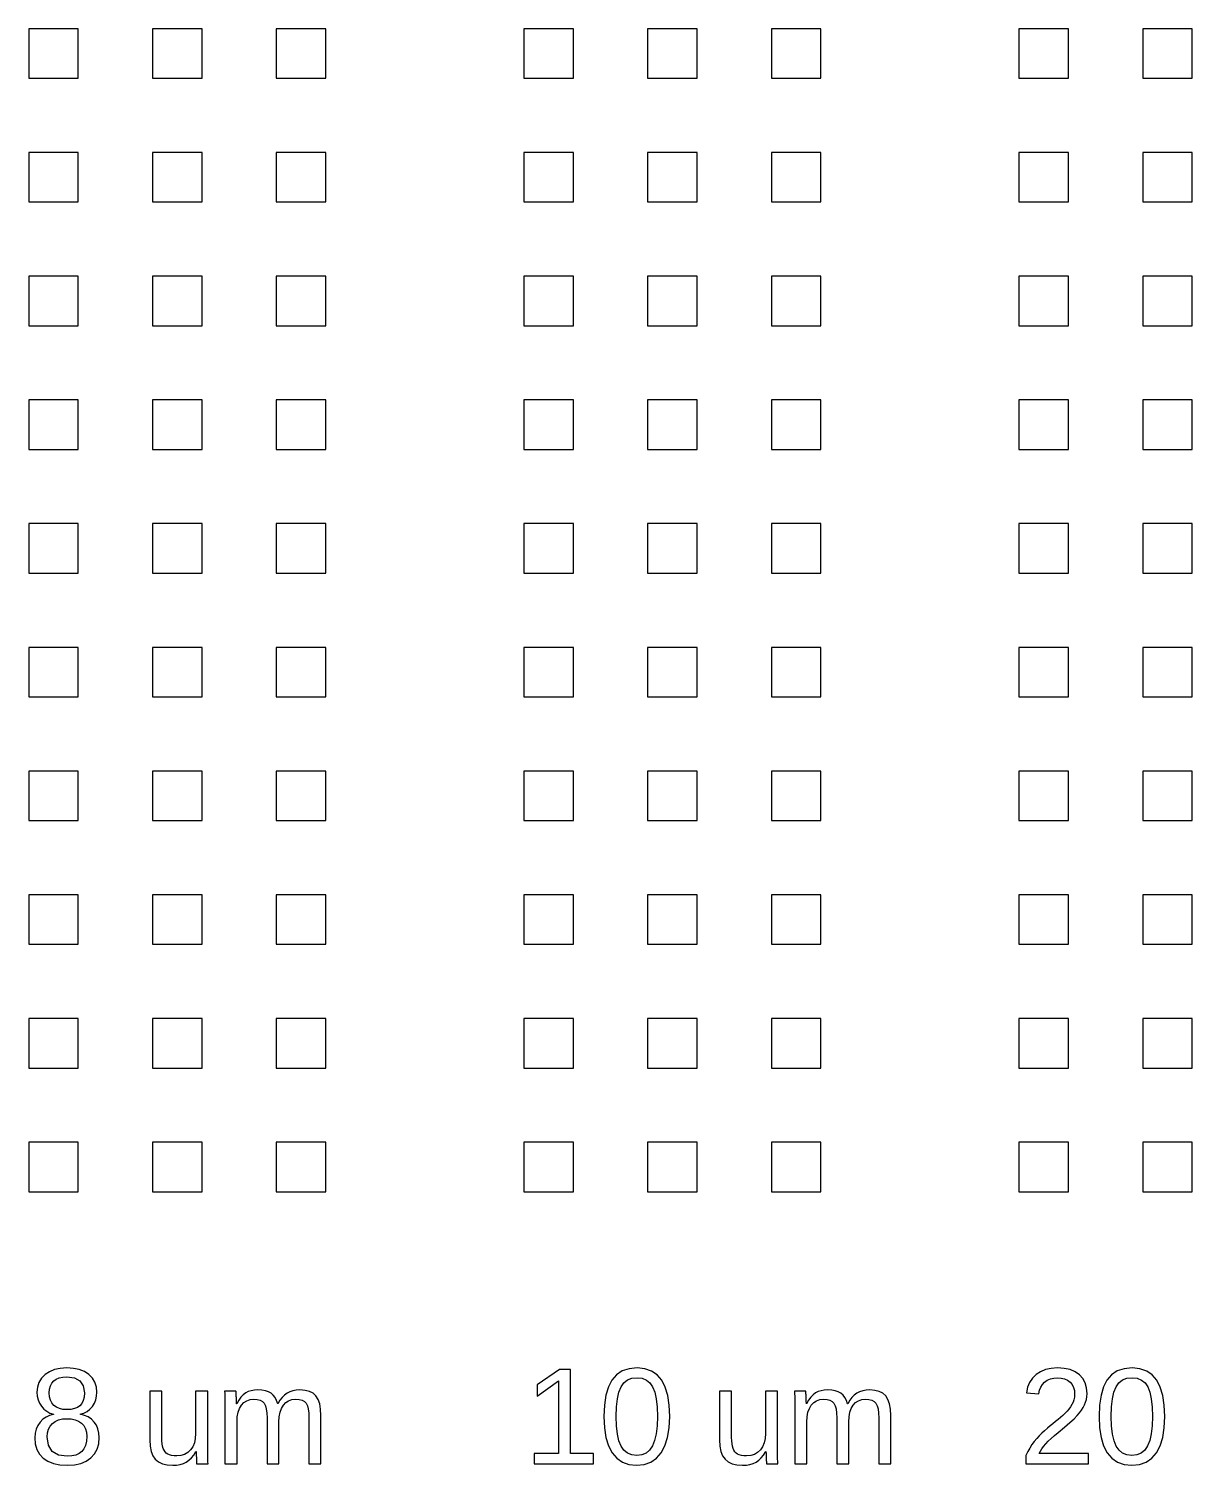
# Model space of a CAD drawing. Header units: metres. Extents: x -21500 to 21500, y -23900 to 23900.
# Drawn here: x -9600 to -4900, y -11905 to -6100 of the extents above; entities that cross this region are included whole.
import ezdxf

# ---------------------------------------------------------------- set-up
doc = ezdxf.new("R2010")
doc.units = ezdxf.units.M

msp = doc.modelspace()

# ---------------------------------------------------------------- linework, layer by layer
for p, q in [((-9400, -6100), (-9600, -6100)), ((-9600, -6100), (-9600, -6300)), ((-9400, -6300), (-9400, -6100)), ((-8900, -6100), (-9100, -6100)), ((-9100, -6100), (-9100, -6300)), ((-8900, -6300), (-8900, -6100)), ((-8400, -6100), (-8600, -6100)), ((-8600, -6100), (-8600, -6300)), ((-8400, -6300), (-8400, -6100)), ((-7400, -6100), (-7600, -6100)), ((-7600, -6100), (-7600, -6300)), ((-7400, -6300), (-7400, -6100)), ((-6900, -6100), (-7100, -6100)), ((-7100, -6100), (-7100, -6300)), ((-6900, -6300), (-6900, -6100)), ((-6400, -6100), (-6600, -6100)), ((-6600, -6100), (-6600, -6300)), ((-6400, -6300), (-6400, -6100)), ((-5400, -6100), (-5600, -6100)), ((-5600, -6100), (-5600, -6300)), ((-5400, -6300), (-5400, -6100)), ((-4900, -6100), (-5100, -6100)), ((-5100, -6100), (-5100, -6300)), ((-4900, -6300), (-4900, -6100)), ((-9600, -6300), (-9400, -6300)), ((-9100, -6300), (-8900, -6300)), ((-8600, -6300), (-8400, -6300)), ((-7600, -6300), (-7400, -6300)), ((-7100, -6300), (-6900, -6300)), ((-6600, -6300), (-6400, -6300)), ((-5600, -6300), (-5400, -6300)), ((-5100, -6300), (-4900, -6300)), ((-9400, -6600), (-9600, -6600)), ((-9600, -6600), (-9600, -6800)), ((-9400, -6800), (-9400, -6600)), ((-8900, -6600), (-9100, -6600)), ((-9100, -6600), (-9100, -6800)), ((-8900, -6800), (-8900, -6600)), ((-8400, -6600), (-8600, -6600)), ((-8600, -6600), (-8600, -6800)), ((-8400, -6800), (-8400, -6600)), ((-7400, -6600), (-7600, -6600)), ((-7600, -6600), (-7600, -6800)), ((-7400, -6800), (-7400, -6600)), ((-6900, -6600), (-7100, -6600)), ((-7100, -6600), (-7100, -6800)), ((-6900, -6800), (-6900, -6600)), ((-6400, -6600), (-6600, -6600)), ((-6600, -6600), (-6600, -6800)), ((-6400, -6800), (-6400, -6600)), ((-5400, -6600), (-5600, -6600)), ((-5600, -6600), (-5600, -6800)), ((-5400, -6800), (-5400, -6600)), ((-4900, -6600), (-5100, -6600)), ((-5100, -6600), (-5100, -6800)), ((-4900, -6800), (-4900, -6600)), ((-9600, -6800), (-9400, -6800)), ((-9100, -6800), (-8900, -6800)), ((-8600, -6800), (-8400, -6800)), ((-7600, -6800), (-7400, -6800)), ((-7100, -6800), (-6900, -6800)), ((-6600, -6800), (-6400, -6800)), ((-5600, -6800), (-5400, -6800)), ((-5100, -6800), (-4900, -6800)), ((-9400, -7100), (-9600, -7100)), ((-9600, -7100), (-9600, -7300)), ((-9400, -7300), (-9400, -7100)), ((-8900, -7100), (-9100, -7100)), ((-9100, -7100), (-9100, -7300)), ((-8900, -7300), (-8900, -7100)), ((-8400, -7100), (-8600, -7100)), ((-8600, -7100), (-8600, -7300)), ((-8400, -7300), (-8400, -7100)), ((-7400, -7100), (-7600, -7100)), ((-7600, -7100), (-7600, -7300)), ((-7400, -7300), (-7400, -7100)), ((-6900, -7100), (-7100, -7100)), ((-7100, -7100), (-7100, -7300)), ((-6900, -7300), (-6900, -7100)), ((-6400, -7100), (-6600, -7100)), ((-6600, -7100), (-6600, -7300)), ((-6400, -7300), (-6400, -7100)), ((-5400, -7100), (-5600, -7100)), ((-5600, -7100), (-5600, -7300)), ((-5400, -7300), (-5400, -7100)), ((-4900, -7100), (-5100, -7100)), ((-5100, -7100), (-5100, -7300)), ((-4900, -7300), (-4900, -7100)), ((-9600, -7300), (-9400, -7300)), ((-9100, -7300), (-8900, -7300)), ((-8600, -7300), (-8400, -7300)), ((-7600, -7300), (-7400, -7300)), ((-7100, -7300), (-6900, -7300)), ((-6600, -7300), (-6400, -7300)), ((-5600, -7300), (-5400, -7300)), ((-5100, -7300), (-4900, -7300)), ((-9400, -7600), (-9600, -7600)), ((-9600, -7600), (-9600, -7800)), ((-9400, -7800), (-9400, -7600)), ((-8900, -7600), (-9100, -7600)), ((-9100, -7600), (-9100, -7800)), ((-8900, -7800), (-8900, -7600)), ((-8400, -7600), (-8600, -7600)), ((-8600, -7600), (-8600, -7800)), ((-8400, -7800), (-8400, -7600)), ((-7400, -7600), (-7600, -7600)), ((-7600, -7600), (-7600, -7800)), ((-7400, -7800), (-7400, -7600)), ((-6900, -7600), (-7100, -7600)), ((-7100, -7600), (-7100, -7800)), ((-6900, -7800), (-6900, -7600)), ((-6400, -7600), (-6600, -7600)), ((-6600, -7600), (-6600, -7800)), ((-6400, -7800), (-6400, -7600)), ((-5400, -7600), (-5600, -7600)), ((-5600, -7600), (-5600, -7800)), ((-5400, -7800), (-5400, -7600)), ((-4900, -7600), (-5100, -7600)), ((-5100, -7600), (-5100, -7800)), ((-4900, -7800), (-4900, -7600)), ((-9600, -7800), (-9400, -7800)), ((-9100, -7800), (-8900, -7800)), ((-8600, -7800), (-8400, -7800)), ((-7600, -7800), (-7400, -7800)), ((-7100, -7800), (-6900, -7800)), ((-6600, -7800), (-6400, -7800)), ((-5600, -7800), (-5400, -7800)), ((-5100, -7800), (-4900, -7800)), ((-9400, -8100), (-9600, -8100)), ((-9600, -8100), (-9600, -8300)), ((-9400, -8300), (-9400, -8100)), ((-8900, -8100), (-9100, -8100)), ((-9100, -8100), (-9100, -8300)), ((-8900, -8300), (-8900, -8100)), ((-8400, -8100), (-8600, -8100)), ((-8600, -8100), (-8600, -8300)), ((-8400, -8300), (-8400, -8100)), ((-7400, -8100), (-7600, -8100)), ((-7600, -8100), (-7600, -8300)), ((-7400, -8300), (-7400, -8100)), ((-6900, -8100), (-7100, -8100)), ((-7100, -8100), (-7100, -8300)), ((-6900, -8300), (-6900, -8100)), ((-6400, -8100), (-6600, -8100)), ((-6600, -8100), (-6600, -8300)), ((-6400, -8300), (-6400, -8100)), ((-5400, -8100), (-5600, -8100)), ((-5600, -8100), (-5600, -8300)), ((-5400, -8300), (-5400, -8100)), ((-4900, -8100), (-5100, -8100)), ((-5100, -8100), (-5100, -8300)), ((-4900, -8300), (-4900, -8100)), ((-9600, -8300), (-9400, -8300)), ((-9100, -8300), (-8900, -8300)), ((-8600, -8300), (-8400, -8300)), ((-7600, -8300), (-7400, -8300)), ((-7100, -8300), (-6900, -8300)), ((-6600, -8300), (-6400, -8300)), ((-5600, -8300), (-5400, -8300)), ((-5100, -8300), (-4900, -8300)), ((-9400, -8600), (-9600, -8600)), ((-9600, -8600), (-9600, -8800)), ((-9400, -8800), (-9400, -8600)), ((-8900, -8600), (-9100, -8600)), ((-9100, -8600), (-9100, -8800)), ((-8900, -8800), (-8900, -8600)), ((-8400, -8600), (-8600, -8600)), ((-8600, -8600), (-8600, -8800)), ((-8400, -8800), (-8400, -8600)), ((-7400, -8600), (-7600, -8600)), ((-7600, -8600), (-7600, -8800)), ((-7400, -8800), (-7400, -8600)), ((-6900, -8600), (-7100, -8600)), ((-7100, -8600), (-7100, -8800)), ((-6900, -8800), (-6900, -8600)), ((-6400, -8600), (-6600, -8600)), ((-6600, -8600), (-6600, -8800)), ((-6400, -8800), (-6400, -8600)), ((-5400, -8600), (-5600, -8600)), ((-5600, -8600), (-5600, -8800)), ((-5400, -8800), (-5400, -8600)), ((-4900, -8600), (-5100, -8600)), ((-5100, -8600), (-5100, -8800)), ((-4900, -8800), (-4900, -8600)), ((-9600, -8800), (-9400, -8800)), ((-9100, -8800), (-8900, -8800)), ((-8600, -8800), (-8400, -8800)), ((-7600, -8800), (-7400, -8800)), ((-7100, -8800), (-6900, -8800)), ((-6600, -8800), (-6400, -8800)), ((-5600, -8800), (-5400, -8800)), ((-5100, -8800), (-4900, -8800)), ((-9400, -9100), (-9600, -9100)), ((-9600, -9100), (-9600, -9300)), ((-9400, -9300), (-9400, -9100)), ((-8900, -9100), (-9100, -9100)), ((-9100, -9100), (-9100, -9300)), ((-8900, -9300), (-8900, -9100)), ((-8400, -9100), (-8600, -9100)), ((-8600, -9100), (-8600, -9300)), ((-8400, -9300), (-8400, -9100)), ((-7400, -9100), (-7600, -9100)), ((-7600, -9100), (-7600, -9300)), ((-7400, -9300), (-7400, -9100)), ((-6900, -9100), (-7100, -9100)), ((-7100, -9100), (-7100, -9300)), ((-6900, -9300), (-6900, -9100)), ((-6400, -9100), (-6600, -9100)), ((-6600, -9100), (-6600, -9300)), ((-6400, -9300), (-6400, -9100)), ((-5400, -9100), (-5600, -9100)), ((-5600, -9100), (-5600, -9300)), ((-5400, -9300), (-5400, -9100)), ((-4900, -9100), (-5100, -9100)), ((-5100, -9100), (-5100, -9300)), ((-4900, -9300), (-4900, -9100)), ((-9600, -9300), (-9400, -9300)), ((-9100, -9300), (-8900, -9300)), ((-8600, -9300), (-8400, -9300)), ((-7600, -9300), (-7400, -9300)), ((-7100, -9300), (-6900, -9300)), ((-6600, -9300), (-6400, -9300)), ((-5600, -9300), (-5400, -9300)), ((-5100, -9300), (-4900, -9300)), ((-9400, -9600), (-9600, -9600)), ((-9600, -9600), (-9600, -9800)), ((-9400, -9800), (-9400, -9600)), ((-8900, -9600), (-9100, -9600)), ((-9100, -9600), (-9100, -9800)), ((-8900, -9800), (-8900, -9600)), ((-8400, -9600), (-8600, -9600)), ((-8600, -9600), (-8600, -9800)), ((-8400, -9800), (-8400, -9600)), ((-7400, -9600), (-7600, -9600)), ((-7600, -9600), (-7600, -9800)), ((-7400, -9800), (-7400, -9600)), ((-6900, -9600), (-7100, -9600)), ((-7100, -9600), (-7100, -9800)), ((-6900, -9800), (-6900, -9600)), ((-6400, -9600), (-6600, -9600)), ((-6600, -9600), (-6600, -9800)), ((-6400, -9800), (-6400, -9600)), ((-5400, -9600), (-5600, -9600)), ((-5600, -9600), (-5600, -9800)), ((-5400, -9800), (-5400, -9600)), ((-4900, -9600), (-5100, -9600)), ((-5100, -9600), (-5100, -9800)), ((-4900, -9800), (-4900, -9600)), ((-9600, -9800), (-9400, -9800)), ((-9100, -9800), (-8900, -9800)), ((-8600, -9800), (-8400, -9800)), ((-7600, -9800), (-7400, -9800)), ((-7100, -9800), (-6900, -9800)), ((-6600, -9800), (-6400, -9800)), ((-5600, -9800), (-5400, -9800)), ((-5100, -9800), (-4900, -9800)), ((-9400, -10100), (-9600, -10100)), ((-9600, -10100), (-9600, -10300)), ((-9400, -10300), (-9400, -10100)), ((-8900, -10100), (-9100, -10100)), ((-9100, -10100), (-9100, -10300)), ((-8900, -10300), (-8900, -10100)), ((-8400, -10100), (-8600, -10100)), ((-8600, -10100), (-8600, -10300)), ((-8400, -10300), (-8400, -10100)), ((-7400, -10100), (-7600, -10100)), ((-7600, -10100), (-7600, -10300)), ((-7400, -10300), (-7400, -10100)), ((-6900, -10100), (-7100, -10100)), ((-7100, -10100), (-7100, -10300)), ((-6900, -10300), (-6900, -10100)), ((-6400, -10100), (-6600, -10100)), ((-6600, -10100), (-6600, -10300)), ((-6400, -10300), (-6400, -10100)), ((-5400, -10100), (-5600, -10100)), ((-5600, -10100), (-5600, -10300)), ((-5400, -10300), (-5400, -10100)), ((-4900, -10100), (-5100, -10100)), ((-5100, -10100), (-5100, -10300)), ((-4900, -10300), (-4900, -10100)), ((-9600, -10300), (-9400, -10300)), ((-9100, -10300), (-8900, -10300)), ((-8600, -10300), (-8400, -10300)), ((-7600, -10300), (-7400, -10300)), ((-7100, -10300), (-6900, -10300)), ((-6600, -10300), (-6400, -10300)), ((-5600, -10300), (-5400, -10300)), ((-5100, -10300), (-4900, -10300)), ((-9400, -10600), (-9600, -10600)), ((-9600, -10600), (-9600, -10800)), ((-9400, -10800), (-9400, -10600)), ((-8900, -10600), (-9100, -10600)), ((-9100, -10600), (-9100, -10800)), ((-8900, -10800), (-8900, -10600)), ((-8400, -10600), (-8600, -10600)), ((-8600, -10600), (-8600, -10800)), ((-8400, -10800), (-8400, -10600)), ((-7400, -10600), (-7600, -10600)), ((-7600, -10600), (-7600, -10800)), ((-7400, -10800), (-7400, -10600)), ((-6900, -10600), (-7100, -10600)), ((-7100, -10600), (-7100, -10800)), ((-6900, -10800), (-6900, -10600)), ((-6400, -10600), (-6600, -10600)), ((-6600, -10600), (-6600, -10800)), ((-6400, -10800), (-6400, -10600)), ((-5400, -10600), (-5600, -10600)), ((-5600, -10600), (-5600, -10800)), ((-5400, -10800), (-5400, -10600)), ((-4900, -10600), (-5100, -10600)), ((-5100, -10600), (-5100, -10800)), ((-4900, -10800), (-4900, -10600)), ((-9600, -10800), (-9400, -10800)), ((-9100, -10800), (-8900, -10800)), ((-8600, -10800), (-8400, -10800)), ((-7600, -10800), (-7400, -10800)), ((-7100, -10800), (-6900, -10800)), ((-6600, -10800), (-6400, -10800)), ((-5600, -10800), (-5400, -10800)), ((-5100, -10800), (-4900, -10800)), ((-9534.22, -11539.2), (-9548.52, -11553.8)), ((-9516.47, -11527.3), (-9534.22, -11539.2)), ((-9495.93, -11518.9), (-9516.47, -11527.3)), ((-9472.59, -11513.8), (-9495.93, -11518.9)), ((-9488.9, -11557.6), (-9476.8, -11552.5)), ((-9476.8, -11552.5), (-9462.66, -11549.4)), ((-9446.46, -11512.1), (-9472.59, -11513.8)), ((-9462.66, -11549.4), (-9446.46, -11548.4)), ((-9419.73, -11513.7), (-9446.46, -11512.1)), ((-9446.46, -11548.4), (-9415.36, -11552.5)), ((-9395.96, -11518.7), (-9419.73, -11513.7)), ((-9415.36, -11552.5), (-9393.15, -11564.6)), ((-9375.17, -11527), (-9395.96, -11518.7)), ((-9357.34, -11538.7), (-9375.17, -11527)), ((-9343.04, -11553.1), (-9357.34, -11538.7)), ((-7456.22, -11517.8), (-7546.56, -11579.9)), ((-7411.19, -11517.8), (-7456.22, -11517.8)), ((-7411.19, -11858.5), (-7411.19, -11517.8)), ((-7226.01, -11539.7), (-7244.42, -11561.2)), ((-7202.95, -11524.3), (-7226.01, -11539.7)), ((-7175.22, -11515.1), (-7202.95, -11524.3)), ((-7142.82, -11512.1), (-7175.22, -11515.1)), ((-7163.75, -11554), (-7142.82, -11551.7)), ((-7111.26, -11515.2), (-7142.82, -11512.1)), ((-7142.82, -11551.7), (-7122.4, -11554)), ((-7084.13, -11524.5), (-7111.26, -11515.2)), ((-7061.41, -11540), (-7084.13, -11524.5)), ((-7043.13, -11561.7), (-7061.41, -11540)), ((-5530.96, -11539.2), (-5545.96, -11553.9)), ((-5513.01, -11527.3), (-5530.96, -11539.2)), ((-5492.67, -11518.9), (-5513.01, -11527.3)), ((-5469.95, -11513.8), (-5492.67, -11518.9)), ((-5444.83, -11512.1), (-5469.95, -11513.8)), ((-5459.74, -11553.3), (-5444.83, -11552.2)), ((-5417.61, -11513.8), (-5444.83, -11512.1)), ((-5444.83, -11552.2), (-5429.31, -11553.3)), ((-5393.72, -11518.9), (-5417.61, -11513.8)), ((-5373.18, -11527.4), (-5393.72, -11518.9)), ((-5355.98, -11539.3), (-5373.18, -11527.4)), ((-5342.39, -11554.4), (-5355.98, -11539.3)), ((-5226.01, -11539.7), (-5244.42, -11561.2)), ((-5202.95, -11524.3), (-5226.01, -11539.7)), ((-5175.22, -11515.1), (-5202.95, -11524.3)), ((-5142.82, -11512.1), (-5175.22, -11515.1)), ((-5163.75, -11554), (-5142.82, -11551.7)), ((-5111.26, -11515.2), (-5142.82, -11512.1)), ((-5142.82, -11551.7), (-5122.4, -11554)), ((-5084.13, -11524.5), (-5111.26, -11515.2)), ((-5061.41, -11540), (-5084.13, -11524.5)), ((-5043.13, -11561.7), (-5061.41, -11540)), ((-9564.86, -11589.2), (-9566.9, -11610)), ((-9566.9, -11610), (-9565.78, -11625.9)), ((-9558.73, -11570.5), (-9564.86, -11589.2)), ((-9548.52, -11553.8), (-9558.73, -11570.5)), ((-9516.99, -11613.3), (-9515.86, -11598.1)), ((-9515.86, -11598.1), (-9512.48, -11585)), ((-9512.48, -11585), (-9506.84, -11573.8)), ((-9506.84, -11573.8), (-9498.95, -11564.7)), ((-9498.95, -11564.7), (-9488.9, -11557.6)), ((-9393.15, -11564.6), (-9379.82, -11584.9)), ((-9379.82, -11584.9), (-9375.38, -11613.3)), ((-9332.82, -11569.9), (-9343.04, -11553.1)), ((-9326.69, -11589.1), (-9332.82, -11569.9)), ((-9324.65, -11610.5), (-9326.69, -11589.1)), ((-9325.79, -11626.4), (-9324.65, -11610.5)), ((-9062.35, -11606.5), (-9111.45, -11606.5)), ((-9111.45, -11606.5), (-9111.45, -11802.1)), ((-9062.35, -11792.6), (-9062.35, -11606.5)), ((-8877.07, -11606.5), (-8925.9, -11606.5)), ((-8925.9, -11606.5), (-8925.9, -11776.6)), ((-8877.07, -11837.3), (-8877.07, -11606.5)), ((-8762.79, -11606.5), (-8808.91, -11606.5)), ((-8808.91, -11606.5), (-8808.2, -11614.7)), ((-8762.65, -11607.4), (-8762.79, -11606.5)), ((-8762.52, -11609), (-8762.65, -11607.4)), ((-8762.38, -11611.1), (-8762.52, -11609)), ((-8712.99, -11607.9), (-8723.73, -11613.3)), ((-8701.14, -11604.1), (-8712.99, -11607.9)), ((-8688.17, -11601.8), (-8701.14, -11604.1)), ((-8674.08, -11601), (-8688.17, -11601.8)), ((-8658.27, -11601.9), (-8674.08, -11601)), ((-8644.21, -11604.4), (-8658.27, -11601.9)), ((-8631.89, -11608.5), (-8644.21, -11604.4)), ((-8621.32, -11614.3), (-8631.89, -11608.5)), ((-8545.4, -11608.4), (-8556.75, -11614.1)), ((-8532.91, -11604.3), (-8545.4, -11608.4)), ((-8519.29, -11601.9), (-8532.91, -11604.3)), ((-8504.53, -11601), (-8519.29, -11601.9)), ((-8483.8, -11602.6), (-8504.53, -11601)), ((-8466.11, -11607.1), (-8483.8, -11602.6)), ((-8451.45, -11614.6), (-8466.11, -11607.1)), ((-7546.56, -11626), (-7460.29, -11564.4)), ((-7546.56, -11579.9), (-7546.56, -11626)), ((-7460.29, -11564.4), (-7460.29, -11858.5)), ((-7258.48, -11588.8), (-7268.53, -11622.6)), ((-7244.42, -11561.2), (-7258.48, -11588.8)), ((-7222.27, -11636.7), (-7216.13, -11609.6)), ((-7216.13, -11609.6), (-7207.52, -11588.3)), ((-7207.52, -11588.3), (-7196.11, -11572.3)), ((-7196.11, -11572.3), (-7181.52, -11560.8)), ((-7181.52, -11560.8), (-7163.75, -11554)), ((-7122.4, -11554), (-7105.08, -11561)), ((-7105.08, -11561), (-7090.86, -11572.6)), ((-7090.86, -11572.6), (-7079.75, -11588.8)), ((-7079.75, -11588.8), (-7071.38, -11610.3)), ((-7071.38, -11610.3), (-7065.41, -11637.4)), ((-7029.06, -11589.5), (-7043.13, -11561.7)), ((-7019.02, -11623.3), (-7029.06, -11589.5)), ((-6760.62, -11606.5), (-6809.72, -11606.5)), ((-6809.72, -11606.5), (-6809.72, -11802.1)), ((-6760.62, -11792.6), (-6760.62, -11606.5)), ((-6575.33, -11606.5), (-6624.16, -11606.5)), ((-6624.16, -11606.5), (-6624.16, -11776.6)), ((-6575.33, -11837.3), (-6575.33, -11606.5)), ((-6461.06, -11606.5), (-6507.18, -11606.5)), ((-6507.18, -11606.5), (-6506.46, -11614.7)), ((-6460.92, -11607.4), (-6461.06, -11606.5)), ((-6460.79, -11609), (-6460.92, -11607.4)), ((-6460.65, -11611.1), (-6460.79, -11609)), ((-6411.26, -11607.9), (-6421.99, -11613.3)), ((-6399.41, -11604.1), (-6411.26, -11607.9)), ((-6386.44, -11601.8), (-6399.41, -11604.1)), ((-6372.35, -11601), (-6386.44, -11601.8)), ((-6356.54, -11601.9), (-6372.35, -11601)), ((-6342.47, -11604.4), (-6356.54, -11601.9)), ((-6330.16, -11608.5), (-6342.47, -11604.4)), ((-6319.58, -11614.3), (-6330.16, -11608.5)), ((-6243.67, -11608.4), (-6255.02, -11614.1)), ((-6231.18, -11604.3), (-6243.67, -11608.4)), ((-6217.56, -11601.9), (-6231.18, -11604.3)), ((-6202.8, -11601), (-6217.56, -11601.9)), ((-6182.07, -11602.6), (-6202.8, -11601)), ((-6164.38, -11607.1), (-6182.07, -11602.6)), ((-6149.72, -11614.6), (-6164.38, -11607.1)), ((-5565.42, -11590.4), (-5569.89, -11612.2)), ((-5557.44, -11571), (-5565.42, -11590.4)), ((-5545.96, -11553.9), (-5557.44, -11571)), ((-5519.97, -11616.8), (-5517.17, -11602.3)), ((-5517.17, -11602.3), (-5512.27, -11589.6)), ((-5512.27, -11589.6), (-5505.3, -11578.5)), ((-5505.3, -11578.5), (-5496.24, -11569.2)), ((-5496.24, -11569.2), (-5485.44, -11561.8)), ((-5485.44, -11561.8), (-5473.28, -11556.5)), ((-5473.28, -11556.5), (-5459.74, -11553.3)), ((-5429.31, -11553.3), (-5415.6, -11556.6)), ((-5415.6, -11556.6), (-5403.68, -11562)), ((-5403.68, -11562), (-5393.56, -11569.6)), ((-5393.56, -11569.6), (-5385.48, -11579.1)), ((-5385.48, -11579.1), (-5379.72, -11590.5)), ((-5379.72, -11590.5), (-5376.26, -11603.6)), ((-5376.26, -11603.6), (-5375.11, -11618.4)), ((-5332.69, -11572.3), (-5342.39, -11554.4)), ((-5326.86, -11593.1), (-5332.69, -11572.3)), ((-5324.92, -11616.8), (-5326.86, -11593.1)), ((-5258.48, -11588.8), (-5268.53, -11622.6)), ((-5244.42, -11561.2), (-5258.48, -11588.8)), ((-5222.27, -11636.7), (-5216.13, -11609.6)), ((-5216.13, -11609.6), (-5207.52, -11588.3)), ((-5207.52, -11588.3), (-5196.11, -11572.3)), ((-5196.11, -11572.3), (-5181.52, -11560.8)), ((-5181.52, -11560.8), (-5163.75, -11554)), ((-5122.4, -11554), (-5105.08, -11561)), ((-5105.08, -11561), (-5090.86, -11572.6)), ((-5090.86, -11572.6), (-5079.75, -11588.8)), ((-5079.75, -11588.8), (-5071.38, -11610.3)), ((-5071.38, -11610.3), (-5065.41, -11637.4)), ((-5029.06, -11589.5), (-5043.13, -11561.7)), ((-5019.02, -11623.3), (-5029.06, -11589.5)), ((-9565.78, -11625.9), (-9562.39, -11640.7)), ((-9562.39, -11640.7), (-9556.76, -11654.5)), ((-9556.76, -11654.5), (-9548.86, -11667.2)), ((-9548.86, -11667.2), (-9539.02, -11678.4)), ((-9515.83, -11628.7), (-9516.99, -11613.3)), ((-9512.34, -11642.2), (-9515.83, -11628.7)), ((-9506.54, -11653.7), (-9512.34, -11642.2)), ((-9498.41, -11663.3), (-9506.54, -11653.7)), ((-9488.16, -11670.8), (-9498.41, -11663.3)), ((-9393.42, -11664.7), (-9403.47, -11671.6)), ((-9385.53, -11655.5), (-9393.42, -11664.7)), ((-9379.89, -11643.9), (-9385.53, -11655.5)), ((-9376.51, -11629.8), (-9379.89, -11643.9)), ((-9375.38, -11613.3), (-9376.51, -11629.8)), ((-9352.74, -11678.9), (-9342.83, -11667.8)), ((-9342.83, -11667.8), (-9334.87, -11655.1)), ((-9334.87, -11655.1), (-9329.19, -11641.3)), ((-9329.19, -11641.3), (-9325.79, -11626.4)), ((-8808.2, -11614.7), (-8807.69, -11627.8)), ((-8807.69, -11627.8), (-8807.38, -11646)), ((-8807.38, -11646), (-8807.28, -11669.1)), ((-8762.25, -11613.8), (-8762.38, -11611.1)), ((-8762.1, -11616.9), (-8762.25, -11613.8)), ((-8761.94, -11620.2), (-8762.1, -11616.9)), ((-8761.76, -11623.7), (-8761.94, -11620.2)), ((-8761.57, -11627.5), (-8761.76, -11623.7)), ((-8761.36, -11632.2), (-8761.57, -11627.5)), ((-8761.13, -11638.7), (-8761.36, -11632.2)), ((-8760.88, -11646.8), (-8761.13, -11638.7)), ((-8760.62, -11656.7), (-8760.88, -11646.8)), ((-8759.81, -11656.7), (-8760.62, -11656.7)), ((-8751.65, -11642.2), (-8759.81, -11656.7)), ((-8742.92, -11630.2), (-8751.65, -11642.2)), ((-8748.5, -11675.8), (-8740.54, -11662.6)), ((-8733.61, -11620.5), (-8742.92, -11630.2)), ((-8740.54, -11662.6), (-8730.64, -11652.2)), ((-8723.73, -11613.3), (-8733.61, -11620.5)), ((-8730.64, -11652.2), (-8719.11, -11644.7)), ((-8719.11, -11644.7), (-8705.96, -11640.2)), ((-8705.96, -11640.2), (-8691.17, -11638.8)), ((-8691.17, -11638.8), (-8677.15, -11639.8)), ((-8677.15, -11639.8), (-8665.47, -11642.8)), ((-8665.47, -11642.8), (-8656.13, -11647.9)), ((-8656.13, -11647.9), (-8649.12, -11655)), ((-8649.12, -11655), (-8644.02, -11664.8)), ((-8644.02, -11664.8), (-8640.37, -11677.9)), ((-8612.36, -11622), (-8621.32, -11614.3)), ((-8604.87, -11631.6), (-8612.36, -11622)), ((-8598.86, -11643.1), (-8604.87, -11631.6)), ((-8594.32, -11656.7), (-8598.86, -11643.1)), ((-8593.51, -11656.7), (-8594.32, -11656.7)), ((-8585.52, -11642.9), (-8593.51, -11656.7)), ((-8576.72, -11631.2), (-8585.52, -11642.9)), ((-8579.17, -11675.6), (-8571.4, -11662.5)), ((-8567.14, -11621.6), (-8576.72, -11631.2)), ((-8571.4, -11662.5), (-8561.63, -11652.1)), ((-8556.75, -11614.1), (-8567.14, -11621.6)), ((-8561.63, -11652.1), (-8550.07, -11644.7)), ((-8550.07, -11644.7), (-8536.74, -11640.2)), ((-8536.74, -11640.2), (-8521.62, -11638.8)), ((-8521.62, -11638.8), (-8507.6, -11639.8)), ((-8507.6, -11639.8), (-8495.92, -11642.8)), ((-8495.92, -11642.8), (-8486.57, -11647.9)), ((-8486.57, -11647.9), (-8479.57, -11655)), ((-8479.57, -11655), (-8474.47, -11664.8)), ((-8474.47, -11664.8), (-8470.82, -11677.9)), ((-8439.83, -11625.2), (-8451.45, -11614.6)), ((-8430.99, -11639.2), (-8439.83, -11625.2)), ((-8424.67, -11657.1), (-8430.99, -11639.2)), ((-8420.88, -11678.8), (-8424.67, -11657.1)), ((-7274.56, -11662.6), (-7276.56, -11708.7)), ((-7268.53, -11622.6), (-7274.56, -11662.6)), ((-7225.96, -11669.8), (-7222.27, -11636.7)), ((-7065.41, -11637.4), (-7061.82, -11670.2)), ((-7012.99, -11663), (-7019.02, -11623.3)), ((-7010.98, -11708.7), (-7012.99, -11663)), ((-6506.46, -11614.7), (-6505.95, -11627.8)), ((-6505.95, -11627.8), (-6505.65, -11646)), ((-6505.65, -11646), (-6505.55, -11669.1)), ((-6460.52, -11613.8), (-6460.65, -11611.1)), ((-6460.37, -11616.9), (-6460.52, -11613.8)), ((-6460.21, -11620.2), (-6460.37, -11616.9)), ((-6460.03, -11623.7), (-6460.21, -11620.2)), ((-6459.84, -11627.5), (-6460.03, -11623.7)), ((-6459.62, -11632.2), (-6459.84, -11627.5)), ((-6459.4, -11638.7), (-6459.62, -11632.2)), ((-6459.15, -11646.8), (-6459.4, -11638.7)), ((-6458.89, -11656.7), (-6459.15, -11646.8)), ((-6458.07, -11656.7), (-6458.89, -11656.7)), ((-6449.92, -11642.2), (-6458.07, -11656.7)), ((-6441.19, -11630.2), (-6449.92, -11642.2)), ((-6446.76, -11675.8), (-6438.81, -11662.6)), ((-6431.88, -11620.5), (-6441.19, -11630.2)), ((-6438.81, -11662.6), (-6428.91, -11652.2)), ((-6421.99, -11613.3), (-6431.88, -11620.5)), ((-6428.91, -11652.2), (-6417.38, -11644.7)), ((-6417.38, -11644.7), (-6404.22, -11640.2)), ((-6404.22, -11640.2), (-6389.44, -11638.8)), ((-6389.44, -11638.8), (-6375.42, -11639.8)), ((-6375.42, -11639.8), (-6363.74, -11642.8)), ((-6363.74, -11642.8), (-6354.39, -11647.9)), ((-6354.39, -11647.9), (-6347.39, -11655)), ((-6347.39, -11655), (-6342.29, -11664.8)), ((-6342.29, -11664.8), (-6338.64, -11677.9)), ((-6310.62, -11622), (-6319.58, -11614.3)), ((-6303.14, -11631.6), (-6310.62, -11622)), ((-6297.13, -11643.1), (-6303.14, -11631.6)), ((-6292.59, -11656.7), (-6297.13, -11643.1)), ((-6291.78, -11656.7), (-6292.59, -11656.7)), ((-6283.78, -11642.9), (-6291.78, -11656.7)), ((-6274.99, -11631.2), (-6283.78, -11642.9)), ((-6277.44, -11675.6), (-6269.67, -11662.5)), ((-6265.4, -11621.6), (-6274.99, -11631.2)), ((-6269.67, -11662.5), (-6259.89, -11652.1)), ((-6255.02, -11614.1), (-6265.4, -11621.6)), ((-6259.89, -11652.1), (-6248.34, -11644.7)), ((-6248.34, -11644.7), (-6235, -11640.2)), ((-6235, -11640.2), (-6219.89, -11638.8)), ((-6219.89, -11638.8), (-6205.87, -11639.8)), ((-6205.87, -11639.8), (-6194.18, -11642.8)), ((-6194.18, -11642.8), (-6184.84, -11647.9)), ((-6184.84, -11647.9), (-6177.84, -11655)), ((-6177.84, -11655), (-6172.74, -11664.8)), ((-6172.74, -11664.8), (-6169.09, -11677.9)), ((-6138.1, -11625.2), (-6149.72, -11614.6)), ((-6129.26, -11639.2), (-6138.1, -11625.2)), ((-6122.94, -11657.1), (-6129.26, -11639.2)), ((-6119.15, -11678.8), (-6122.94, -11657.1)), ((-5569.89, -11612.2), (-5519.97, -11616.8)), ((-5385.82, -11660.2), (-5391.6, -11669.3)), ((-5381.14, -11650.7), (-5385.82, -11660.2)), ((-5377.79, -11640.5), (-5381.14, -11650.7)), ((-5375.78, -11629.8), (-5377.79, -11640.5)), ((-5375.11, -11618.4), (-5375.78, -11629.8)), ((-5340.8, -11672), (-5335.09, -11661)), ((-5335.09, -11661), (-5330.64, -11650)), ((-5330.64, -11650), (-5327.46, -11639)), ((-5327.46, -11639), (-5325.56, -11627.9)), ((-5325.56, -11627.9), (-5324.92, -11616.8)), ((-5274.56, -11662.6), (-5276.56, -11708.7)), ((-5268.53, -11622.6), (-5274.56, -11662.6)), ((-5225.96, -11669.8), (-5222.27, -11636.7)), ((-5065.41, -11637.4), (-5061.82, -11670.2)), ((-5012.99, -11663), (-5019.02, -11623.3)), ((-5010.98, -11708.7), (-5012.99, -11663)), ((-9542.96, -11719.5), (-9554.43, -11731)), ((-9530.01, -11710.5), (-9542.96, -11719.5)), ((-9539.02, -11678.4), (-9527.53, -11687.4)), ((-9515.56, -11704), (-9530.01, -11710.5)), ((-9527.53, -11687.4), (-9514.4, -11694.3)), ((-9499.63, -11700.1), (-9515.56, -11704)), ((-9514.4, -11694.3), (-9499.63, -11699)), ((-9499.63, -11699), (-9499.63, -11700.1)), ((-9493.05, -11728.1), (-9479.55, -11722)), ((-9475.99, -11676.2), (-9488.16, -11670.8)), ((-9479.55, -11722), (-9464.02, -11718.4)), ((-9461.91, -11679.5), (-9475.99, -11676.2)), ((-9464.02, -11718.4), (-9446.46, -11717.2)), ((-9445.91, -11680.5), (-9461.91, -11679.5)), ((-9446.46, -11717.2), (-9428.4, -11718.3)), ((-9429.71, -11679.5), (-9445.91, -11680.5)), ((-9415.56, -11676.6), (-9429.71, -11679.5)), ((-9428.4, -11718.3), (-9412.48, -11721.7)), ((-9403.47, -11671.6), (-9415.56, -11676.6)), ((-9412.48, -11721.7), (-9398.69, -11727.3)), ((-9392.47, -11698.4), (-9377.57, -11694.2)), ((-9392.47, -11699.5), (-9392.47, -11698.4)), ((-9375.18, -11703.7), (-9392.47, -11699.5)), ((-9377.57, -11694.2), (-9364.32, -11687.7)), ((-9359.92, -11710.3), (-9375.18, -11703.7)), ((-9364.32, -11687.7), (-9352.74, -11678.9)), ((-9346.69, -11719.2), (-9359.92, -11710.3)), ((-9335.5, -11730.6), (-9346.69, -11719.2)), ((-8807.28, -11669.1), (-8807.28, -11900)), ((-8758.72, -11729.9), (-8757.58, -11709.4)), ((-8757.58, -11709.4), (-8754.18, -11691.4)), ((-8754.18, -11691.4), (-8748.5, -11675.8)), ((-8640.37, -11677.9), (-8638.19, -11694.3)), ((-8638.19, -11694.3), (-8637.46, -11713.9)), ((-8637.46, -11713.9), (-8637.46, -11900)), ((-8589.17, -11729.9), (-8588.06, -11709.3)), ((-8588.06, -11709.3), (-8584.73, -11691.2)), ((-8584.73, -11691.2), (-8579.17, -11675.6)), ((-8470.82, -11677.9), (-8468.64, -11694.3)), ((-8468.64, -11694.3), (-8467.91, -11713.9)), ((-8467.91, -11713.9), (-8467.91, -11900)), ((-8419.62, -11704.4), (-8420.88, -11678.8)), ((-8419.62, -11900), (-8419.62, -11704.4)), ((-7276.56, -11708.7), (-7274.5, -11754)), ((-7227.19, -11708.7), (-7225.96, -11669.8)), ((-7225.95, -11746.7), (-7227.19, -11708.7)), ((-7060.63, -11708.7), (-7061.88, -11746)), ((-7061.82, -11670.2), (-7060.63, -11708.7)), ((-7013.09, -11753.8), (-7010.98, -11708.7)), ((-6505.55, -11669.1), (-6505.55, -11900)), ((-6456.99, -11729.9), (-6455.85, -11709.4)), ((-6455.85, -11709.4), (-6452.44, -11691.4)), ((-6452.44, -11691.4), (-6446.76, -11675.8)), ((-6338.64, -11677.9), (-6336.45, -11694.3)), ((-6336.45, -11694.3), (-6335.73, -11713.9)), ((-6335.73, -11713.9), (-6335.73, -11900)), ((-6287.44, -11729.9), (-6286.33, -11709.3)), ((-6286.33, -11709.3), (-6283, -11691.2)), ((-6283, -11691.2), (-6277.44, -11675.6)), ((-6169.09, -11677.9), (-6166.9, -11694.3)), ((-6166.9, -11694.3), (-6166.17, -11713.9)), ((-6166.17, -11713.9), (-6166.17, -11900)), ((-6117.89, -11704.4), (-6119.15, -11678.8)), ((-6117.89, -11900), (-6117.89, -11704.4)), ((-5442.31, -11720.7), (-5452.83, -11729.1)), ((-5432.31, -11712.3), (-5442.31, -11720.7)), ((-5422.84, -11703.9), (-5432.31, -11712.3)), ((-5413.9, -11695.5), (-5422.84, -11703.9)), ((-5405.64, -11686.9), (-5413.9, -11695.5)), ((-5398.2, -11678.2), (-5405.64, -11686.9)), ((-5391.6, -11669.3), (-5398.2, -11678.2)), ((-5394.57, -11733), (-5377.67, -11717.4)), ((-5377.67, -11717.4), (-5365.34, -11704.9)), ((-5365.34, -11704.9), (-5355.92, -11694)), ((-5355.92, -11694), (-5347.74, -11683)), ((-5347.74, -11683), (-5340.8, -11672)), ((-5276.56, -11708.7), (-5274.5, -11754)), ((-5227.19, -11708.7), (-5225.96, -11669.8)), ((-5225.95, -11746.7), (-5227.19, -11708.7)), ((-5060.63, -11708.7), (-5061.88, -11746)), ((-5061.82, -11670.2), (-5060.63, -11708.7)), ((-5013.09, -11753.8), (-5010.98, -11708.7)), ((-9574.52, -11776), (-9575.86, -11793.9)), ((-9570.5, -11759.5), (-9574.52, -11776)), ((-9563.8, -11744.5), (-9570.5, -11759.5)), ((-9554.43, -11731), (-9563.8, -11744.5)), ((-9525.4, -11789.9), (-9524.09, -11773.8)), ((-9524.09, -11773.8), (-9520.18, -11759.6)), ((-9520.18, -11759.6), (-9513.65, -11747.2)), ((-9513.65, -11747.2), (-9504.51, -11736.6)), ((-9504.51, -11736.6), (-9493.05, -11728.1)), ((-9398.69, -11727.3), (-9387.04, -11735.2)), ((-9387.04, -11735.2), (-9377.79, -11745.3)), ((-9377.79, -11745.3), (-9371.17, -11757.6)), ((-9371.17, -11757.6), (-9367.21, -11772.1)), ((-9367.21, -11772.1), (-9365.88, -11788.8)), ((-9326.6, -11743.9), (-9335.5, -11730.6)), ((-9320.24, -11758.8), (-9326.6, -11743.9)), ((-9316.43, -11775.3), (-9320.24, -11758.8)), ((-9315.16, -11793.4), (-9316.43, -11775.3)), ((-8925.9, -11776.6), (-8927.17, -11796.8)), ((-8758.72, -11900), (-8758.72, -11729.9)), ((-8589.17, -11900), (-8589.17, -11729.9)), ((-7274.5, -11754), (-7268.29, -11793.5)), ((-7222.21, -11779.2), (-7225.95, -11746.7)), ((-7215.98, -11806.3), (-7222.21, -11779.2)), ((-7065.64, -11778.2), (-7071.92, -11805.2)), ((-7061.88, -11746), (-7065.64, -11778.2)), ((-7019.42, -11793.2), (-7013.09, -11753.8)), ((-6624.16, -11776.6), (-6625.44, -11796.8)), ((-6456.99, -11900), (-6456.99, -11729.9)), ((-6287.44, -11900), (-6287.44, -11729.9)), ((-5507.23, -11775.7), (-5517.84, -11786.4)), ((-5496.37, -11765.6), (-5507.23, -11775.7)), ((-5485.41, -11755.9), (-5496.37, -11765.6)), ((-5474.5, -11746.6), (-5485.41, -11755.9)), ((-5463.64, -11737.7), (-5474.5, -11746.6)), ((-5452.83, -11729.1), (-5463.64, -11737.7)), ((-5456.92, -11785.5), (-5442.11, -11773)), ((-5442.11, -11773), (-5416.05, -11751.5)), ((-5416.05, -11751.5), (-5394.57, -11733)), ((-5274.5, -11754), (-5268.29, -11793.5)), ((-5222.21, -11779.2), (-5225.95, -11746.7)), ((-5215.98, -11806.3), (-5222.21, -11779.2)), ((-5065.64, -11778.2), (-5071.92, -11805.2)), ((-5061.88, -11746), (-5065.64, -11778.2)), ((-5019.42, -11793.2), (-5013.09, -11753.8)), ((-9575.86, -11793.9), (-9573.69, -11819.1)), ((-9573.69, -11819.1), (-9567.21, -11841.3)), ((-9567.21, -11841.3), (-9556.4, -11860.4)), ((-9520.36, -11824.4), (-9525.4, -11789.9)), ((-9505.26, -11849.1), (-9520.36, -11824.4)), ((-9376.87, -11838.7), (-9385.42, -11849.7)), ((-9370.77, -11824.9), (-9376.87, -11838.7)), ((-9367.1, -11808.2), (-9370.77, -11824.9)), ((-9365.88, -11788.8), (-9367.1, -11808.2)), ((-9334.08, -11859.6), (-9323.56, -11840.5)), ((-9323.56, -11840.5), (-9317.26, -11818.4)), ((-9317.26, -11818.4), (-9315.16, -11793.4)), ((-9111.45, -11802.1), (-9110.06, -11827.8)), ((-9110.06, -11827.8), (-9105.86, -11849.6)), ((-9062, -11806.3), (-9062.35, -11792.6)), ((-9060.93, -11818.3), (-9062, -11806.3)), ((-9059.15, -11828.8), (-9060.93, -11818.3)), ((-9056.66, -11837.6), (-9059.15, -11828.8)), ((-9053.38, -11845), (-9056.66, -11837.6)), ((-8937.34, -11830.3), (-8946.24, -11843.6)), ((-8930.98, -11814.7), (-8937.34, -11830.3)), ((-8927.17, -11796.8), (-8930.98, -11814.7)), ((-8876.97, -11860.5), (-8877.07, -11837.3)), ((-7268.29, -11793.5), (-7257.95, -11827.3)), ((-7257.95, -11827.3), (-7243.47, -11855.2)), ((-7207.25, -11827.8), (-7215.98, -11806.3)), ((-7195.82, -11844.3), (-7207.25, -11827.8)), ((-7080.7, -11827), (-7092.18, -11843.9)), ((-7071.92, -11805.2), (-7080.7, -11827)), ((-7044.76, -11855), (-7029.98, -11826.9)), ((-7029.98, -11826.9), (-7019.42, -11793.2)), ((-6809.72, -11802.1), (-6808.32, -11827.8)), ((-6808.32, -11827.8), (-6804.13, -11849.6)), ((-6760.26, -11806.3), (-6760.62, -11792.6)), ((-6759.2, -11818.3), (-6760.26, -11806.3)), ((-6757.42, -11828.8), (-6759.2, -11818.3)), ((-6754.92, -11837.6), (-6757.42, -11828.8)), ((-6751.65, -11845), (-6754.92, -11837.6)), ((-6635.61, -11830.3), (-6644.51, -11843.6)), ((-6629.25, -11814.7), (-6635.61, -11830.3)), ((-6625.44, -11796.8), (-6629.25, -11814.7)), ((-6575.23, -11860.5), (-6575.33, -11837.3)), ((-5556.7, -11835.7), (-5564.76, -11850.1)), ((-5547.87, -11822.1), (-5556.7, -11835.7)), ((-5538.28, -11809.5), (-5547.87, -11822.1)), ((-5528.19, -11797.7), (-5538.28, -11809.5)), ((-5517.84, -11786.4), (-5528.19, -11797.7)), ((-5513.63, -11848.9), (-5507.63, -11839.1)), ((-5507.63, -11839.1), (-5500.34, -11829.2)), ((-5500.34, -11829.2), (-5491.76, -11819)), ((-5491.76, -11819), (-5481.74, -11808.5)), ((-5481.74, -11808.5), (-5470.12, -11797.3)), ((-5470.12, -11797.3), (-5456.92, -11785.5)), ((-5268.29, -11793.5), (-5257.95, -11827.3)), ((-5257.95, -11827.3), (-5243.47, -11855.2)), ((-5207.25, -11827.8), (-5215.98, -11806.3)), ((-5195.82, -11844.3), (-5207.25, -11827.8)), ((-5080.7, -11827), (-5092.18, -11843.9)), ((-5071.92, -11805.2), (-5080.7, -11827)), ((-5044.76, -11855), (-5029.98, -11826.9)), ((-5029.98, -11826.9), (-5019.42, -11793.2)), ((-9556.4, -11860.4), (-9541.27, -11876.4)), ((-9541.27, -11876.4), (-9522.3, -11889.1)), ((-9522.3, -11889.1), (-9500, -11898.2)), ((-9480.08, -11863.9), (-9505.26, -11849.1)), ((-9500, -11898.2), (-9474.35, -11903.6)), ((-9444.83, -11868.8), (-9480.08, -11863.9)), ((-9426.16, -11867.6), (-9444.83, -11868.8)), ((-9410.04, -11864), (-9426.16, -11867.6)), ((-9415.73, -11903.6), (-9389.76, -11898)), ((-9396.45, -11858), (-9410.04, -11864)), ((-9385.42, -11849.7), (-9396.45, -11858)), ((-9389.76, -11898), (-9367.44, -11888.8)), ((-9367.44, -11888.8), (-9348.79, -11875.9)), ((-9348.79, -11875.9), (-9334.08, -11859.6)), ((-9105.86, -11849.6), (-9098.86, -11867.5)), ((-9098.86, -11867.5), (-9089.07, -11881.4)), ((-9089.07, -11881.4), (-9076.26, -11891.9)), ((-9076.26, -11891.9), (-9060.22, -11899.4)), ((-9060.22, -11899.4), (-9040.93, -11903.9)), ((-9049.26, -11851.4), (-9053.38, -11845)), ((-9044.29, -11856.6), (-9049.26, -11851.4)), ((-9038.48, -11860.7), (-9044.29, -11856.6)), ((-9031.51, -11863.8), (-9038.48, -11860.7)), ((-9023.08, -11866), (-9031.51, -11863.8)), ((-9013.2, -11867.3), (-9023.08, -11866)), ((-9001.86, -11867.7), (-9013.2, -11867.3)), ((-8985.16, -11866.2), (-9001.86, -11867.7)), ((-8988.26, -11902.3), (-8975.19, -11898.3)), ((-8970.32, -11861.7), (-8985.16, -11866.2)), ((-8975.19, -11898.3), (-8963.47, -11892.8)), ((-8957.35, -11854.1), (-8970.32, -11861.7)), ((-8963.47, -11892.8), (-8952.75, -11885.4)), ((-8946.24, -11843.6), (-8957.35, -11854.1)), ((-8952.75, -11885.4), (-8942.68, -11875.8)), ((-8942.68, -11875.8), (-8933.28, -11863.9)), ((-8933.28, -11863.9), (-8924.54, -11849.8)), ((-8924.54, -11849.8), (-8923.73, -11849.8)), ((-8923.73, -11849.8), (-8923.46, -11859.7)), ((-8923.46, -11859.7), (-8923.22, -11867.8)), ((-8923.22, -11867.8), (-8922.99, -11874.3)), ((-8922.99, -11874.3), (-8922.78, -11879)), ((-8922.78, -11879), (-8922.58, -11882.7)), ((-8922.58, -11882.7), (-8922.41, -11886.3)), ((-8922.41, -11886.3), (-8922.24, -11889.6)), ((-8922.24, -11889.6), (-8922.1, -11892.7)), ((-8922.1, -11892.7), (-8921.96, -11895.4)), ((-8921.96, -11895.4), (-8921.83, -11897.5)), ((-8921.83, -11897.5), (-8921.69, -11899)), ((-8921.69, -11899), (-8921.56, -11900)), ((-8921.56, -11900), (-8875.44, -11900)), ((-8876.66, -11878.6), (-8876.97, -11860.5)), ((-8876.15, -11891.8), (-8876.66, -11878.6)), ((-8875.44, -11900), (-8876.15, -11891.8)), ((-8807.28, -11900), (-8758.72, -11900)), ((-8637.46, -11900), (-8589.17, -11900)), ((-8467.91, -11900), (-8419.62, -11900)), ((-7460.29, -11858.5), (-7557.68, -11858.5)), ((-7557.68, -11858.5), (-7557.68, -11900)), ((-7557.68, -11900), (-7318.14, -11900)), ((-7318.14, -11858.5), (-7411.19, -11858.5)), ((-7318.14, -11900), (-7318.14, -11858.5)), ((-7243.47, -11855.2), (-7224.87, -11877.2)), ((-7224.87, -11877.2), (-7202.17, -11892.9)), ((-7202.17, -11892.9), (-7175.36, -11902.3)), ((-7181.45, -11856.1), (-7195.82, -11844.3)), ((-7164.14, -11863.2), (-7181.45, -11856.1)), ((-7143.91, -11865.5), (-7164.14, -11863.2)), ((-7123.78, -11863.1), (-7143.91, -11865.5)), ((-7106.54, -11855.9), (-7123.78, -11863.1)), ((-7113.5, -11902.3), (-7086.57, -11892.8)), ((-7092.18, -11843.9), (-7106.54, -11855.9)), ((-7086.57, -11892.8), (-7063.65, -11877)), ((-7063.65, -11877), (-7044.76, -11855)), ((-6804.13, -11849.6), (-6797.13, -11867.5)), ((-6797.13, -11867.5), (-6787.34, -11881.4)), ((-6787.34, -11881.4), (-6774.53, -11891.9)), ((-6774.53, -11891.9), (-6758.48, -11899.4)), ((-6758.48, -11899.4), (-6739.2, -11903.9)), ((-6747.53, -11851.4), (-6751.65, -11845)), ((-6742.56, -11856.6), (-6747.53, -11851.4)), ((-6736.75, -11860.7), (-6742.56, -11856.6)), ((-6729.78, -11863.8), (-6736.75, -11860.7)), ((-6721.35, -11866), (-6729.78, -11863.8)), ((-6711.47, -11867.3), (-6721.35, -11866)), ((-6700.12, -11867.7), (-6711.47, -11867.3)), ((-6683.42, -11866.2), (-6700.12, -11867.7)), ((-6686.53, -11902.3), (-6673.46, -11898.3)), ((-6668.59, -11861.7), (-6683.42, -11866.2)), ((-6673.46, -11898.3), (-6661.74, -11892.8)), ((-6655.62, -11854.1), (-6668.59, -11861.7)), ((-6661.74, -11892.8), (-6651.01, -11885.4)), ((-6644.51, -11843.6), (-6655.62, -11854.1)), ((-6651.01, -11885.4), (-6640.95, -11875.8)), ((-6640.95, -11875.8), (-6631.55, -11863.9)), ((-6631.55, -11863.9), (-6622.81, -11849.8)), ((-6622.81, -11849.8), (-6621.99, -11849.8)), ((-6621.99, -11849.8), (-6621.73, -11859.7)), ((-6621.73, -11859.7), (-6621.49, -11867.8)), ((-6621.49, -11867.8), (-6621.26, -11874.3)), ((-6621.26, -11874.3), (-6621.05, -11879)), ((-6621.05, -11879), (-6620.85, -11882.7)), ((-6620.85, -11882.7), (-6620.67, -11886.3)), ((-6620.67, -11886.3), (-6620.51, -11889.6)), ((-6620.51, -11889.6), (-6620.37, -11892.7)), ((-6620.37, -11892.7), (-6620.23, -11895.4)), ((-6620.23, -11895.4), (-6620.1, -11897.5)), ((-6620.1, -11897.5), (-6619.96, -11899)), ((-6619.96, -11899), (-6619.82, -11900)), ((-6619.82, -11900), (-6573.71, -11900)), ((-6574.93, -11878.6), (-6575.23, -11860.5)), ((-6574.42, -11891.8), (-6574.93, -11878.6)), ((-6573.71, -11900), (-6574.42, -11891.8)), ((-6505.55, -11900), (-6456.99, -11900)), ((-6335.73, -11900), (-6287.44, -11900)), ((-6166.17, -11900), (-6117.89, -11900)), ((-5564.76, -11850.1), (-5572.06, -11865.5)), ((-5572.06, -11865.5), (-5572.06, -11900)), ((-5572.06, -11900), (-5318.95, -11900)), ((-5518.34, -11858.5), (-5513.63, -11848.9)), ((-5318.95, -11858.5), (-5518.34, -11858.5)), ((-5318.95, -11900), (-5318.95, -11858.5)), ((-5243.47, -11855.2), (-5224.87, -11877.2)), ((-5224.87, -11877.2), (-5202.17, -11892.9)), ((-5202.17, -11892.9), (-5175.36, -11902.3)), ((-5181.45, -11856.1), (-5195.82, -11844.3)), ((-5164.14, -11863.2), (-5181.45, -11856.1)), ((-5143.91, -11865.5), (-5164.14, -11863.2)), ((-5123.78, -11863.1), (-5143.91, -11865.5)), ((-5106.54, -11855.9), (-5123.78, -11863.1)), ((-5113.5, -11902.3), (-5086.57, -11892.8)), ((-5092.18, -11843.9), (-5106.54, -11855.9)), ((-5086.57, -11892.8), (-5063.65, -11877)), ((-5063.65, -11877), (-5044.76, -11855)), ((-9474.35, -11903.6), (-9445.37, -11905.4)), ((-9445.37, -11905.4), (-9415.73, -11903.6)), ((-9040.93, -11903.9), (-9018.4, -11905.4)), ((-9018.4, -11905.4), (-9002.66, -11904.6)), ((-9002.66, -11904.6), (-8988.26, -11902.3)), ((-7175.36, -11902.3), (-7144.45, -11905.4)), ((-7144.45, -11905.4), (-7113.5, -11902.3)), ((-6739.2, -11903.9), (-6716.67, -11905.4)), ((-6716.67, -11905.4), (-6700.93, -11904.6)), ((-6700.93, -11904.6), (-6686.53, -11902.3)), ((-5175.36, -11902.3), (-5144.45, -11905.4)), ((-5144.45, -11905.4), (-5113.5, -11902.3))]:
    msp.add_line(p, q)

doc.saveas('drawing.dxf')
